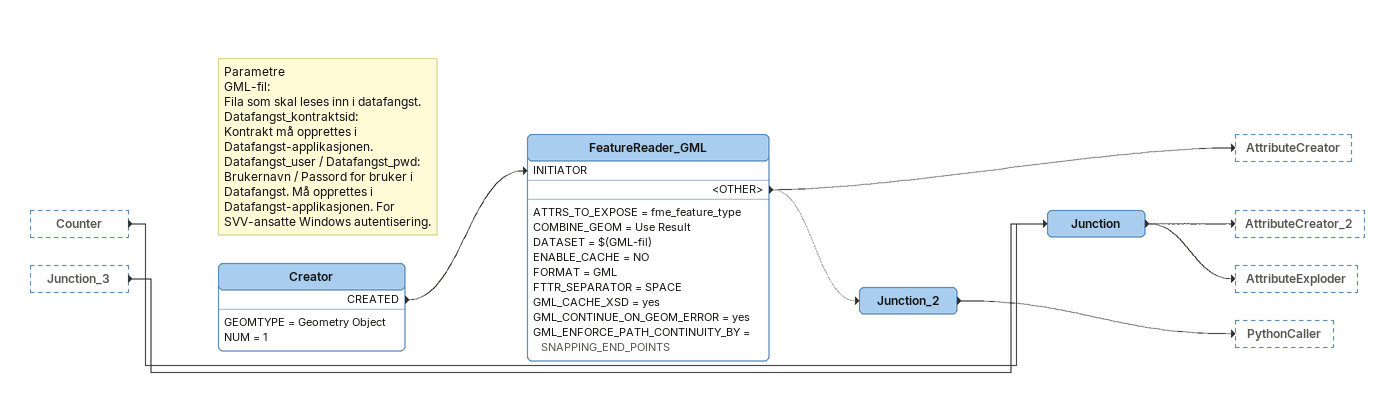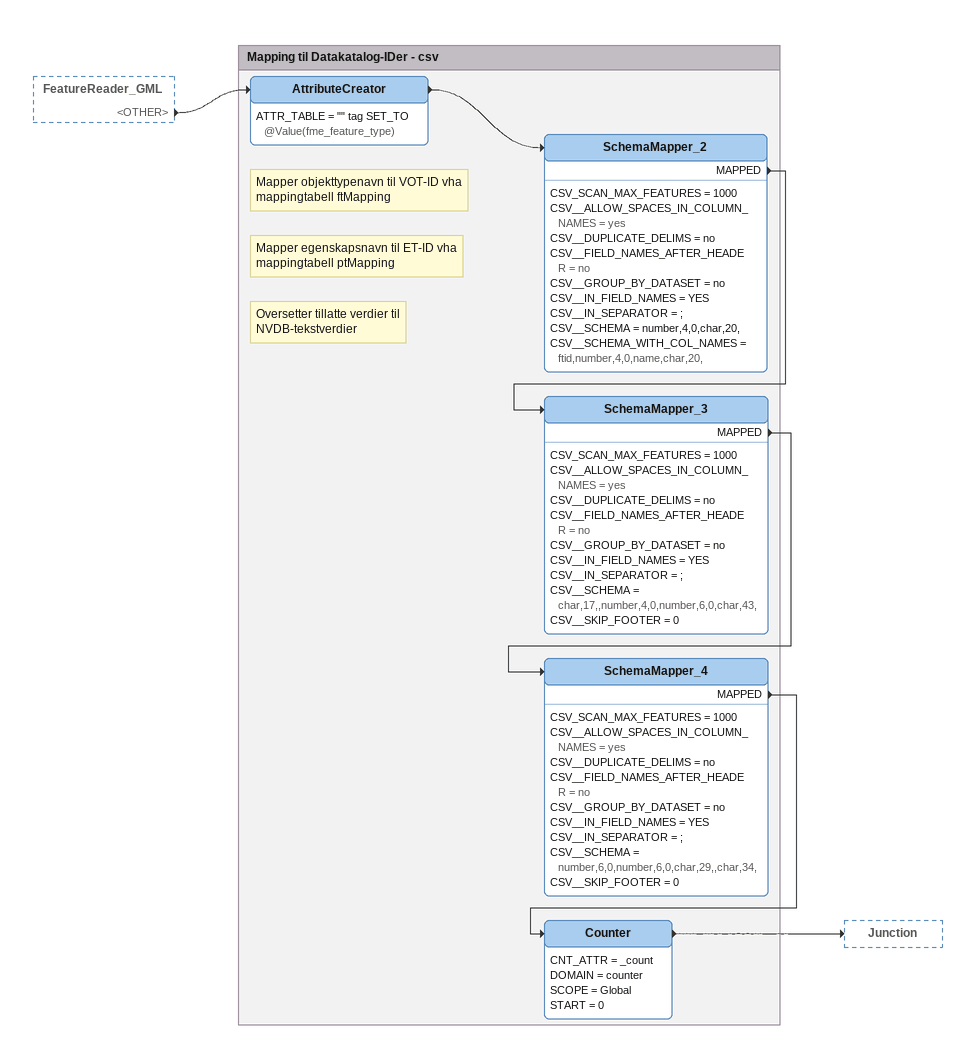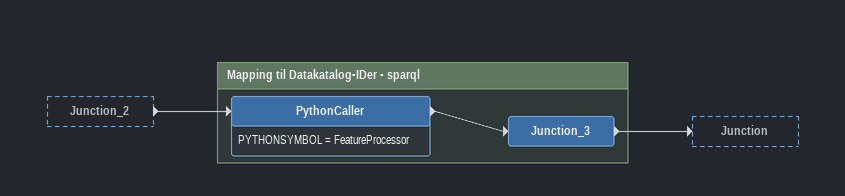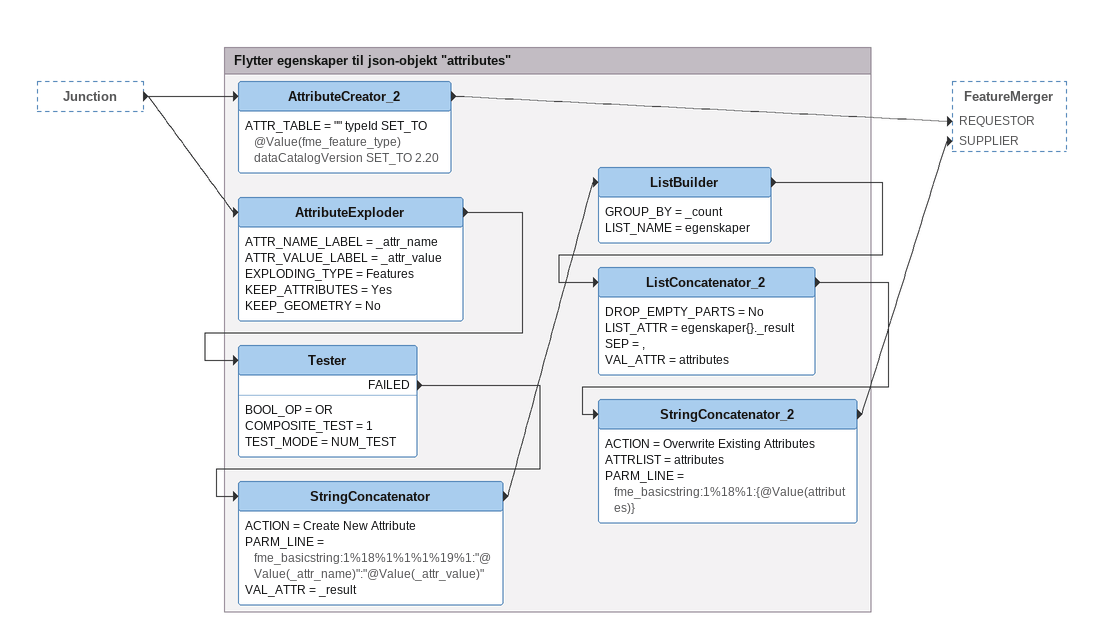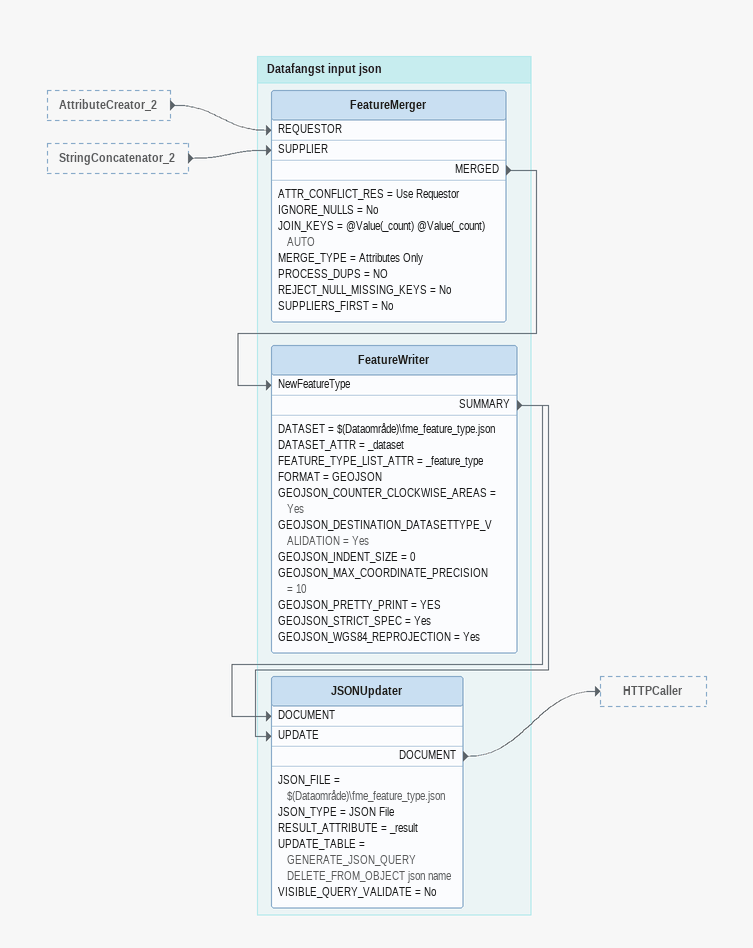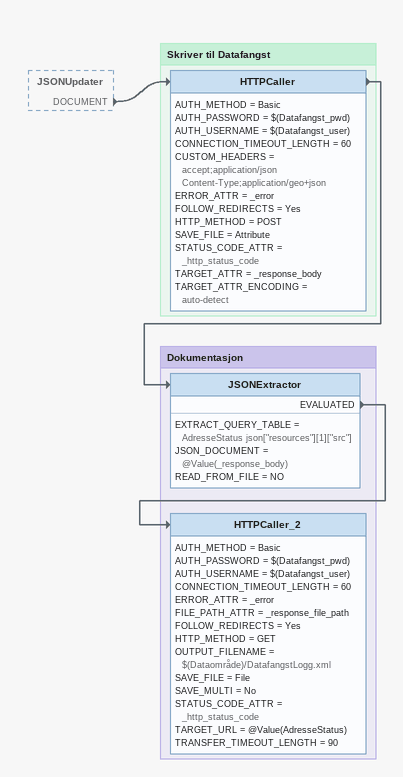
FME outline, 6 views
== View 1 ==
Counter [outside]
    -> Junction
Junction_3 [outside]
    -> Junction
Note: Parametre / GML-fil: / Fila som skal leses inn i datafangst. / Datafangst_kontraktsid: / Kontrakt må opprettes i Datafangst-applikasjonen. / Datafangst_user / Datafangst_pwd: / Brukernavn / Passord for bruker i Datafangst. Må opprettes i Datafangst-applikasjonen. For SVV-ansatte Windows autentisering.
Creator
    GEOMTYPE = Geometry Object
    NUM = 1
    CREATED -> FeatureReader_GML [INITIATOR]
FeatureReader_GML
    ATTRS_TO_EXPOSE = fme_feature_type
    COMBINE_GEOM = Use Result
    DATASET = $(GML-fil)
    ENABLE_CACHE = NO
    FORMAT = GML
    FTTR_SEPARATOR = SPACE
    GML_CACHE_XSD = yes
    GML_CONTINUE_ON_GEOM_ERROR = yes
    GML_ENFORCE_PATH_CONTINUITY_BY = SNAPPING_END_POINTS
    <OTHER> -> AttributeCreator
    <OTHER> -> Junction_2 [off]
Junction_2
    -> PythonCaller
Junction
    -> AttributeCreator_2
    -> AttributeExploder

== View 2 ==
FeatureReader_GML [outside]
    <OTHER> -> AttributeCreator

Bookmark: Mapping til Datakatalog-IDer - csv
AttributeCreator
    ATTR_TABLE = "" tag SET_TO @Value(fme_feature_type)
    -> SchemaMapper_2
Note: Mapper objekttypenavn til VOT-ID vha mappingtabell ftMapping
SchemaMapper_2
    CSV_SCAN_MAX_FEATURES = 1000
    CSV__ALLOW_SPACES_IN_COLUMN_NAMES = yes
    CSV__DUPLICATE_DELIMS = no
    CSV__FIELD_NAMES_AFTER_HEADER = no
    CSV__GROUP_BY_DATASET = no
    CSV__IN_FIELD_NAMES = YES
    CSV__IN_SEPARATOR = ;
    CSV__SCHEMA = number,4,0,char,20,
    CSV__SCHEMA_WITH_COL_NAMES = ftid,number,4,0,name,char,20,
    MAPPED -> SchemaMapper_3
Note: Mapper egenskapsnavn til ET-ID vha mappingtabell ptMapping
SchemaMapper_3
    CSV_SCAN_MAX_FEATURES = 1000
    CSV__ALLOW_SPACES_IN_COLUMN_NAMES = yes
    CSV__DUPLICATE_DELIMS = no
    CSV__FIELD_NAMES_AFTER_HEADER = no
    CSV__GROUP_BY_DATASET = no
    CSV__IN_FIELD_NAMES = YES
    CSV__IN_SEPARATOR = ;
    CSV__SCHEMA = char,17,,number,4,0,number,6,0,char,43,
    CSV__SKIP_FOOTER = 0
    MAPPED -> SchemaMapper_4
Note: Oversetter tillatte verdier til NVDB-tekstverdier
SchemaMapper_4
    CSV_SCAN_MAX_FEATURES = 1000
    CSV__ALLOW_SPACES_IN_COLUMN_NAMES = yes
    CSV__DUPLICATE_DELIMS = no
    CSV__FIELD_NAMES_AFTER_HEADER = no
    CSV__GROUP_BY_DATASET = no
    CSV__IN_FIELD_NAMES = YES
    CSV__IN_SEPARATOR = ;
    CSV__SCHEMA = number,6,0,number,6,0,char,29,,char,34,
    CSV__SKIP_FOOTER = 0
    MAPPED -> Counter
Counter
    CNT_ATTR = _count
    DOMAIN = counter
    SCOPE = Global
    START = 0
    -> Junction

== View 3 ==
Junction_2 [outside]
    -> PythonCaller

Bookmark: Mapping til Datakatalog-IDer - sparql
PythonCaller
    PYTHONSYMBOL = FeatureProcessor
    -> Junction_3
Junction_3
    -> Junction

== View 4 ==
Junction [outside]
    -> AttributeCreator_2
    -> AttributeExploder

Bookmark: Flytter egenskaper til json-objekt "attributes"
AttributeCreator_2
    ATTR_TABLE = "" typeId SET_TO @Value(fme_feature_type)  dataCatalogVersion SET_TO 2.20
    -> FeatureMerger [REQUESTOR]
AttributeExploder
    ATTR_NAME_LABEL = _attr_name
    ATTR_VALUE_LABEL = _attr_value
    EXPLODING_TYPE = Features
    KEEP_ATTRIBUTES = Yes
    KEEP_GEOMETRY = No
    -> Tester
Tester
    BOOL_OP = OR
    COMPOSITE_TEST = 1
    TEST_MODE = NUM_TEST
    FAILED -> StringConcatenator
StringConcatenator
    ACTION = Create New Attribute
    PARM_LINE = fme_basicstring:1%18%1%1%1%19%1:"@Value(_attr_name)":"@Value(_attr_value)"
    VAL_ATTR = _result
    -> ListBuilder
ListBuilder
    GROUP_BY = _count
    LIST_NAME = egenskaper
    -> ListConcatenator_2
ListConcatenator_2
    DROP_EMPTY_PARTS = No
    LIST_ATTR = egenskaper{}._result
    SEP = ,
    VAL_ATTR = attributes
    -> StringConcatenator_2
StringConcatenator_2
    ACTION = Overwrite Existing Attributes
    ATTRLIST = attributes
    PARM_LINE = fme_basicstring:1%18%1:{@Value(attributes)}
    -> FeatureMerger [SUPPLIER]

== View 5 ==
AttributeCreator_2 [outside]
    -> FeatureMerger [REQUESTOR]
StringConcatenator_2 [outside]
    -> FeatureMerger [SUPPLIER]

Bookmark: Datafangst input json
FeatureMerger
    ATTR_CONFLICT_RES = Use Requestor
    IGNORE_NULLS = No
    JOIN_KEYS = @Value(_count) @Value(_count) AUTO
    MERGE_TYPE = Attributes Only
    PROCESS_DUPS = NO
    REJECT_NULL_MISSING_KEYS = No
    SUPPLIERS_FIRST = No
    MERGED -> FeatureWriter [NewFeatureType]
FeatureWriter
    DATASET = $(Dataområde)\fme_feature_type.json
    DATASET_ATTR = _dataset
    FEATURE_TYPE_LIST_ATTR = _feature_type
    FORMAT = GEOJSON
    GEOJSON_COUNTER_CLOCKWISE_AREAS = Yes
    GEOJSON_DESTINATION_DATASETTYPE_VALIDATION = Yes
    GEOJSON_INDENT_SIZE = 0
    GEOJSON_MAX_COORDINATE_PRECISION = 10
    GEOJSON_PRETTY_PRINT = YES
    GEOJSON_STRICT_SPEC = Yes
    GEOJSON_WGS84_REPROJECTION = Yes
    SUMMARY -> JSONUpdater [DOCUMENT]
    SUMMARY -> JSONUpdater [UPDATE]
JSONUpdater
    JSON_FILE = $(Dataområde)\fme_feature_type.json
    JSON_TYPE = JSON File
    RESULT_ATTRIBUTE = _result
    UPDATE_TABLE = GENERATE_JSON_QUERY DELETE_FROM_OBJECT json name
    VISIBLE_QUERY_VALIDATE = No
    DOCUMENT -> HTTPCaller

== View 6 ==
JSONUpdater [outside]
    DOCUMENT -> HTTPCaller

Bookmark: Skriver til Datafangst
HTTPCaller
    AUTH_METHOD = Basic
    AUTH_PASSWORD = $(Datafangst_pwd)
    AUTH_USERNAME = $(Datafangst_user)
    CONNECTION_TIMEOUT_LENGTH = 60
    CUSTOM_HEADERS = accept;application/json Content-Type;application/geo+json
    ERROR_ATTR = _error
    FOLLOW_REDIRECTS = Yes
    HTTP_METHOD = POST
    SAVE_FILE = Attribute
    STATUS_CODE_ATTR = _http_status_code
    TARGET_ATTR = _response_body
    TARGET_ATTR_ENCODING = auto-detect
    -> JSONExtractor

Bookmark: Dokumentasjon
JSONExtractor
    EXTRACT_QUERY_TABLE = AdresseStatus json["resources"][1]["src"]
    JSON_DOCUMENT = @Value(_response_body)
    READ_FROM_FILE = NO
    EVALUATED -> HTTPCaller_2
HTTPCaller_2
    AUTH_METHOD = Basic
    AUTH_PASSWORD = $(Datafangst_pwd)
    AUTH_USERNAME = $(Datafangst_user)
    CONNECTION_TIMEOUT_LENGTH = 60
    ERROR_ATTR = _error
    FILE_PATH_ATTR = _response_file_path
    FOLLOW_REDIRECTS = Yes
    HTTP_METHOD = GET
    OUTPUT_FILENAME = $(Dataområde)/DatafangstLogg.xml
    SAVE_FILE = File
    SAVE_MULTI = No
    STATUS_CODE_ATTR = _http_status_code
    TARGET_URL = @Value(AdresseStatus)
    TRANSFER_TIMEOUT_LENGTH = 90
